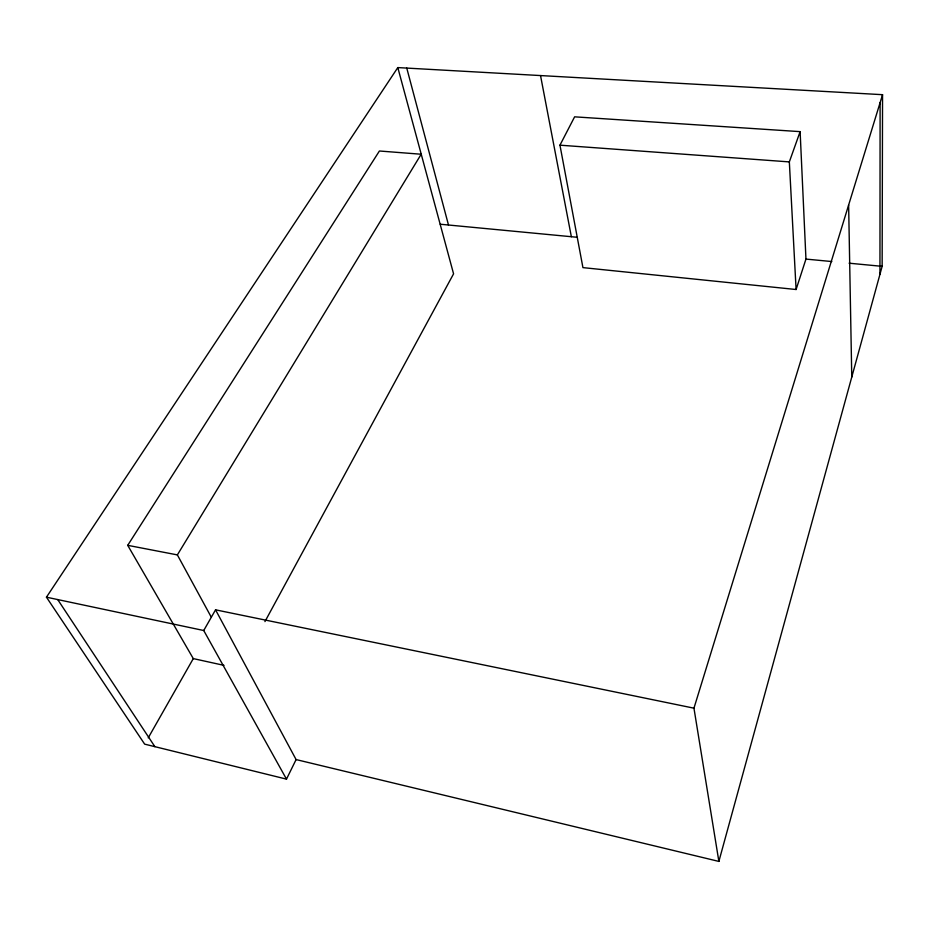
<?xml version="1.0" encoding="UTF-8"?>
<svg xmlns="http://www.w3.org/2000/svg" width="929" height="929" viewBox="0 0 929 929"><rect width="100%" height="100%" fill="white"/><g stroke="black" fill="none" stroke-linecap="round" stroke-linejoin="round"><path stroke-width="1.39" d="M879.949 274.345L880.111 102.608M296.096 759.574L718.872 861.415L882.144 266.344L882.55 94.688L397.809 67.585L46.45 597.184L144.657 744.141L286.492 779.129L296.096 759.574L215.551 609.83L203.73 630.512L286.492 779.129M718.872 861.415L693.951 708.177L882.55 94.688M796.095 289.511L805.954 259.086L800.124 131.639L574.621 116.833L559.955 145.179L582.936 267.622L796.095 289.511L789.336 161.901L800.124 131.639M264.939 621.606L453.573 273.834L397.809 67.585M148.234 737.847L193.29 658.603L127.714 545.335L379.415 150.997L421.174 154.237L177.369 554.903L211.127 616.891M559.955 145.179L789.336 161.901M440.23 224.226L576.863 237.243M805.954 259.086L831.827 261.548M849.083 263.197L882.144 266.344M127.714 545.335L177.369 554.903M215.551 609.83L693.951 708.177M46.45 597.184L203.73 630.512M193.29 658.603L224.005 665.361M57.726 599.577L154.876 746.661M406.763 68.084L448.486 225.004M540.527 75.563L571.358 236.721M848.63 205.019L851.765 377.081"/></g></svg>
